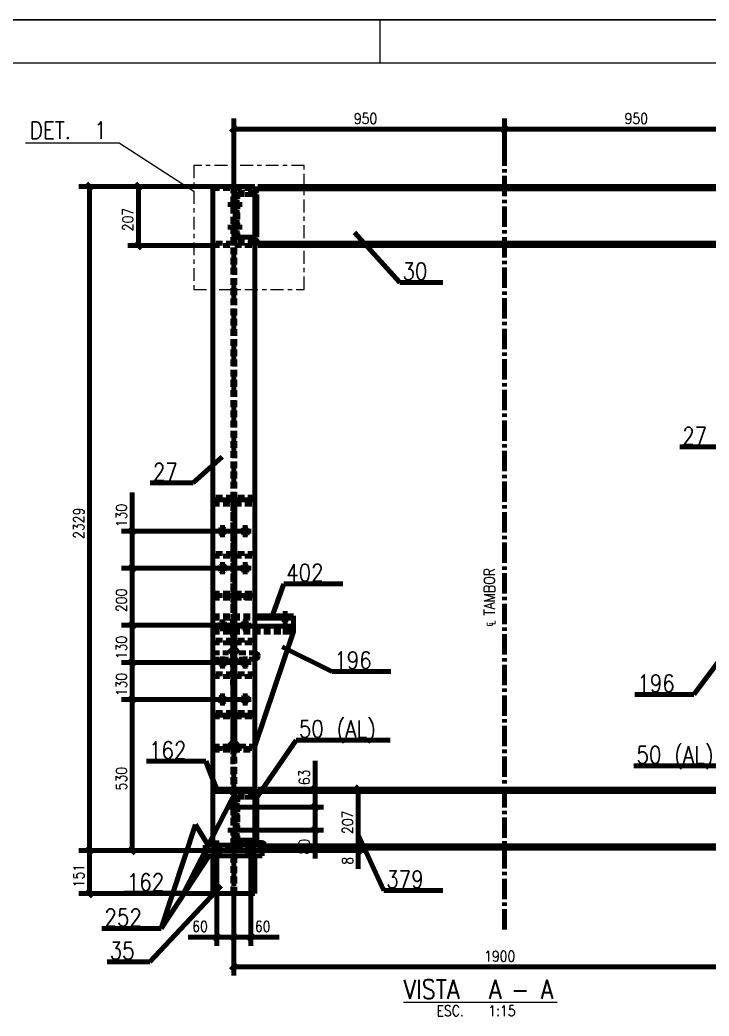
# Model space of a CAD drawing. Header units: millimetres. Extents: x 0 to 16820, y 0 to 11880.
# Drawn here: x 5125 to 8350, y 7222 to 11880 of the extents above; entities that cross this region are included whole.
import ezdxf

# ---------------------------------------------------------------- set-up
doc = ezdxf.new("R2010")
doc.units = ezdxf.units.MM
for name, pattern in [('CENTER2', [7.14375, 4.7625, -0.79375, 0.79375, -0.79375]), ('DASHED2', [2.38125, 1.5875, -0.79375]), ('XKITLINE00', [0]), ('XKITLINE03', [6, 3, -1, 1, -1])]:
    doc.linetypes.add(name, pattern=pattern)
for name, color, linetype, lineweight in [('COTA', 7, 'Continuous', 0), ('CT3', 4, 'Continuous', 0), ('Drawing sheet', 3, 'Continuous', 0), ('FUROS', 7, 'Continuous', 0), ('ITEM-1', 7, 'Continuous', 0), ('LC1', 7, 'Continuous', 0), ('Other object type', 7, 'Continuous', 0), ('Part mark', 6, 'Continuous', 0), ('Text', 7, 'Continuous', 0), ('TR2', 7, 'Continuous', 0)]:
    doc.layers.add(name, color=color, linetype=linetype, lineweight=lineweight)
doc.styles.add('ROMANS', font='romans__.ttf')

# ---------------------------------------------------------------- blocks, each defined once
blk = doc.blocks.new('*A58')
at = {"layer": 'CT3', "color": 4, "linetype": 'Continuous', "lineweight": 100}
for p, q in [((301.4, 555.08), (311.2, 555.08)), ((301.4, 401.08), (301.4, 555.08)), ((311.2, 555.08), (311.2, 401.08))]:
    blk.add_line(p, q, dxfattribs=at)
at = {"layer": 'TR2', "linetype": 'DASHED2', "lineweight": 100}
for p, q in [((306.08, 555.08), (306.08, 401.08)), ((306.52, 401.08), (306.52, 555.08)), ((311.2, 401.08), (301.4, 401.08)), ((301.4, 401.08), (311.2, 401.08))]:
    blk.add_line(p, q, dxfattribs=at)
blk = doc.blocks.new('*A60')
at = {"layer": 'FUROS', "color": 7, "linetype": 'CENTER2', "lineweight": 100}
for centre in [(303.63, 474.46), (308.97, 474.46), (303.63, 465.79), (308.97, 465.79), (303.63, 452.46), (308.97, 452.46), (303.63, 443.79), (308.97, 443.79), (303.63, 435.13), (308.97, 435.13)]:
    blk.add_circle(centre, 0.7, dxfattribs=at)
at = {"layer": 'LC1', "color": 7, "linetype": 'CENTER2', "lineweight": 100}
for p, q in [((303.63, 473.06), (303.63, 475.86)), ((308.97, 473.06), (308.97, 475.86)), ((302.23, 474.46), (305.03, 474.46)), ((307.57, 474.46), (310.37, 474.46)), ((303.63, 464.39), (303.63, 467.19)), ((308.97, 464.39), (308.97, 467.19)), ((302.23, 465.79), (305.03, 465.79)), ((307.57, 465.79), (310.37, 465.79)), ((302.23, 452.46), (305.03, 452.46)), ((303.63, 451.06), (303.63, 453.86)), ((307.57, 452.46), (310.37, 452.46)), ((308.97, 451.06), (308.97, 453.86)), ((303.63, 442.39), (303.63, 445.19)), ((308.97, 442.39), (308.97, 445.19)), ((302.23, 443.79), (305.03, 443.79)), ((307.57, 443.79), (310.37, 443.79)), ((303.63, 433.73), (303.63, 436.53)), ((308.97, 433.73), (308.97, 436.53)), ((302.23, 435.13), (305.03, 435.13)), ((307.57, 435.13), (310.37, 435.13))]:
    blk.add_line(p, q, dxfattribs=at)
blk = doc.blocks.new('*A64')
at = {"layer": 'TR2', "linetype": 'DASHED2', "lineweight": 100}
for p, q in [((311.2, 441.13), (306.52, 441.13)), ((306.52, 441.13), (306.52, 440.5)), ((306.52, 440.5), (311.2, 440.5)), ((307.52, 440.5), (307.52, 441.13)), ((311.2, 440.5), (311.2, 441.13))]:
    blk.add_line(p, q, dxfattribs=at)
blk = doc.blocks.new('*A67')
at = {"layer": 'TR2', "linetype": 'DASHED2', "lineweight": 100}
for p, q in [((311.2, 482.46), (306.52, 482.46)), ((306.52, 482.46), (306.52, 481.83)), ((307.52, 481.83), (307.52, 482.46)), ((311.2, 481.83), (311.2, 482.46)), ((306.52, 481.83), (311.2, 481.83))]:
    blk.add_line(p, q, dxfattribs=at)
blk = doc.blocks.new('*A68')
at = {"layer": 'CT3', "color": 4, "linetype": 'Continuous', "lineweight": 100}
for p, q in [((311.92, 554.41), (311.87, 554.16)), ((311.92, 554.41), (311.92, 555.08)), ((311.92, 555.08), (427.35, 555.08)), ((311.92, 554.52), (427.35, 554.52)), ((427.35, 554.41), (427.35, 555.08)), ((427.4, 554.16), (427.35, 554.41)), ((311.2, 553.75), (311.25, 553.75)), ((311.51, 553.8), (311.25, 553.75)), ((428.01, 553.75), (427.76, 553.8)), ((428.07, 553.75), (428.01, 553.75)), ((311.2, 542.61), (311.25, 542.61)), ((311.25, 542.61), (311.51, 542.56)), ((311.87, 542.2), (311.92, 541.95)), ((311.92, 541.95), (311.92, 541.28)), ((311.92, 541.84), (427.35, 541.84)), ((311.92, 541.28), (427.35, 541.28)), ((427.35, 541.95), (427.4, 542.2)), ((427.35, 541.28), (427.35, 541.95)), ((427.76, 542.56), (428.01, 542.61)), ((428.07, 542.61), (428.01, 542.61))]:
    blk.add_line(p, q, dxfattribs=at)
for centre, start, end in [((311.25, 554.41), 292.5, 337.5), ((428.01, 554.41), 202.5, 247.5), ((311.25, 541.95), 22.5, 67.5), ((428.01, 541.95), 112.5, 157.5)]:
    blk.add_arc(centre, 0.667, start, end, dxfattribs=at)
at = {"layer": 'TR2', "linetype": 'DASHED2', "lineweight": 100}
for p, q in [((311.87, 554.16), (311.92, 554.41)), ((427.35, 554.41), (427.4, 554.16)), ((307.25, 542.61), (307.25, 553.75)), ((307.25, 553.75), (311.2, 553.75)), ((311.25, 553.75), (311.51, 553.8)), ((427.76, 553.8), (428.01, 553.75)), ((428.01, 553.75), (432.01, 553.75)), ((432.01, 542.61), (432.01, 553.75)), ((307.25, 542.61), (311.2, 542.61)), ((311.51, 542.56), (311.25, 542.61)), ((311.92, 541.95), (311.87, 542.2)), ((427.4, 542.2), (427.35, 541.95)), ((428.01, 542.61), (427.76, 542.56)), ((428.01, 542.61), (432.01, 542.61))]:
    blk.add_line(p, q, dxfattribs=at)
for centre, start, end in [((311.25, 554.41), 292.5, 337.5), ((428.01, 554.41), 202.5, 247.5), ((311.25, 541.95), 22.5, 67.5), ((428.01, 541.95), 112.5, 157.5)]:
    blk.add_arc(centre, 0.667, start, end, dxfattribs=at)
blk = doc.blocks.new('*A69')
at = {"layer": 'TR2', "linetype": 'DASHED2', "lineweight": 100}
for p, q in [((301.4, 414.15), (306.08, 414.15)), ((305.08, 414.15), (301.4, 414.15)), ((301.4, 414.15), (301.4, 414.15)), ((301.4, 414.15), (301.4, 413.61)), ((301.4, 413.61), (306.08, 413.61)), ((305.08, 413.61), (301.4, 413.61)), ((306.08, 414.15), (305.08, 414.15)), ((305.08, 413.61), (305.08, 414.15)), ((306.08, 413.61), (305.08, 413.61)), ((306.08, 414.15), (306.08, 414.15)), ((306.08, 414.15), (306.08, 413.61))]:
    blk.add_line(p, q, dxfattribs=at)
blk = doc.blocks.new('*A71')
at = {"layer": 'CT3', "color": 4, "linetype": 'Continuous', "lineweight": 100}
for p, q in [((299.63, 401.08), (299.63, 399.81)), ((299.63, 401.08), (312.97, 401.08)), ((312.97, 399.81), (312.97, 401.08)), ((299.63, 399.81), (312.97, 399.81))]:
    blk.add_line(p, q, dxfattribs=at)
at = {"layer": 'TR2', "linetype": 'DASHED2', "lineweight": 100}
for p, q in [((312.97, 401.08), (299.63, 401.08)), ((312.97, 399.81), (299.63, 399.81))]:
    blk.add_line(p, q, dxfattribs=at)
blk = doc.blocks.new('*A72')
at = {"layer": 'CT3', "color": 4, "linetype": 'Continuous', "lineweight": 100}
for p, q in [((299.63, 399.81), (299.63, 398.55)), ((299.63, 399.81), (312.97, 399.81)), ((299.63, 398.55), (312.97, 398.55)), ((312.97, 398.55), (312.97, 399.81))]:
    blk.add_line(p, q, dxfattribs=at)
at = {"layer": 'TR2', "linetype": 'DASHED2', "lineweight": 100}
for p, q in [((312.97, 399.81), (299.63, 399.81)), ((312.97, 398.55), (299.63, 398.55))]:
    blk.add_line(p, q, dxfattribs=at)
blk = doc.blocks.new('*A73')
at = {"layer": 'TR2', "linetype": 'DASHED2', "lineweight": 100}
for p, q in [((299.63, 399.81), (299.63, 398.55)), ((299.63, 399.81), (312.97, 399.81)), ((299.63, 398.55), (312.97, 398.55)), ((312.97, 399.81), (312.97, 398.55))]:
    blk.add_line(p, q, dxfattribs=at)
blk = doc.blocks.new('*A74')
at = {"layer": 'TR2', "linetype": 'DASHED2', "lineweight": 100}
for p, q in [((299.63, 401.08), (299.63, 399.81)), ((299.63, 401.08), (312.97, 401.08)), ((312.97, 401.08), (312.97, 399.81)), ((299.63, 399.81), (312.97, 399.81))]:
    blk.add_line(p, q, dxfattribs=at)
blk = doc.blocks.new('*A75')
at = {"layer": 'TR2', "linetype": 'DASHED2', "lineweight": 100}
for p, q in [((306.52, 414.15), (307.52, 414.15)), ((311.2, 414.15), (306.52, 414.15)), ((306.52, 414.15), (306.52, 414.15)), ((306.52, 414.15), (306.52, 413.61)), ((306.52, 413.61), (307.52, 413.61)), ((311.2, 413.61), (306.52, 413.61)), ((307.52, 414.15), (311.2, 414.15)), ((307.52, 413.61), (307.52, 414.15)), ((307.52, 413.61), (311.2, 413.61)), ((311.2, 414.15), (311.2, 414.15)), ((311.2, 413.61), (311.2, 414.15))]:
    blk.add_line(p, q, dxfattribs=at)
blk = doc.blocks.new('*A77')
at = {"layer": 'CT3', "color": 4, "linetype": 'Continuous', "lineweight": 100}
for p, q in [((311.2, 454.66), (320.3, 454.66)), ((320.3, 452.3), (320.3, 454.66)), ((311.2, 454.14), (320.3, 454.14)), ((320.26, 450.89), (320.3, 450.89)), ((320.3, 450.89), (320.3, 451))]:
    blk.add_line(p, q, dxfattribs=at)
at = {"layer": 'TR2', "linetype": 'DASHED2', "lineweight": 100}
for p, q in [((301.4, 450.89), (301.4, 454.66)), ((301.4, 454.66), (311.2, 454.66)), ((301.4, 454.14), (311.2, 454.14)), ((320.3, 451), (320.3, 452.3)), ((301.4, 451.42), (320.3, 451.42)), ((301.4, 450.89), (320.26, 450.89))]:
    blk.add_line(p, q, dxfattribs=at)
blk = doc.blocks.new('*A78')
at = {"layer": 'TR2', "linetype": 'DASHED2', "lineweight": 100}
for p, q in [((310.73, 414.15), (301.87, 414.15)), ((301.87, 414.15), (301.87, 413.59)), ((301.87, 413.59), (306.11, 413.59)), ((306.11, 400.91), (306.11, 413.59)), ((306.11, 413.57), (306.49, 413.57)), ((306.11, 412.59), (306.49, 412.59)), ((306.49, 400.91), (306.49, 413.59)), ((306.49, 413.59), (310.73, 413.59)), ((310.73, 413.59), (310.73, 414.15)), ((301.87, 400.91), (306.11, 400.91)), ((301.87, 400.91), (301.87, 400.35)), ((306.11, 402.04), (306.49, 402.04)), ((306.11, 401.15), (306.49, 401.15)), ((306.49, 401.15), (306.11, 401.15)), ((306.11, 401.15), (306.49, 401.15)), ((310.73, 400.91), (306.49, 400.91)), ((310.73, 400.35), (310.73, 400.91)), ((301.87, 400.35), (310.73, 400.35))]:
    blk.add_line(p, q, dxfattribs=at)
blk = doc.blocks.new('*A80')
at = {"layer": 'TR2', "linetype": 'DASHED2', "lineweight": 100}
for p, q in [((311.2, 481.78), (301.4, 481.78)), ((301.4, 481.78), (301.4, 423.29)), ((301.4, 480.81), (306.08, 480.81)), ((306.08, 480.81), (306.08, 423.64)), ((306.52, 423.64), (306.52, 480.81)), ((306.52, 480.81), (311.2, 480.81)), ((311.2, 423.29), (311.2, 481.78)), ((301.4, 459.96), (306.08, 459.96)), ((301.4, 458.98), (311.2, 458.98)), ((306.52, 459.96), (311.2, 459.96)), ((301.4, 431.44), (311.2, 431.44)), ((301.4, 431.09), (306.08, 431.09)), ((306.52, 431.09), (311.2, 431.09)), ((306.08, 423.64), (301.4, 423.64)), ((301.4, 423.29), (311.2, 423.29)), ((306.52, 423.64), (311.2, 423.64))]:
    blk.add_line(p, q, dxfattribs=at)
blk = doc.blocks.new('*A84')
at = {"layer": 'TR2', "linetype": 'DASHED2', "lineweight": 100}
for p, q in [((311.2, 555.08), (306.52, 555.08)), ((306.52, 555.08), (306.52, 554.55)), ((306.52, 554.55), (311.2, 554.55)), ((307.52, 554.55), (307.52, 555.08)), ((311.2, 554.55), (311.2, 555.08))]:
    blk.add_line(p, q, dxfattribs=at)
blk = doc.blocks.new('*A85')
at = {"layer": 'TR2', "linetype": 'DASHED2', "lineweight": 100}
for p, q in [((311.2, 541.81), (306.52, 541.81)), ((306.52, 541.81), (306.52, 541.28)), ((306.52, 541.28), (311.2, 541.28)), ((307.52, 541.28), (307.52, 541.81)), ((311.2, 541.28), (311.2, 541.81))]:
    blk.add_line(p, q, dxfattribs=at)
blk = doc.blocks.new('*A86')
at = {"layer": 'TR2', "linetype": 'DASHED2', "lineweight": 100}
for p, q in [((306.59, 543.18), (306.59, 553.18)), ((306.59, 553.18), (311.67, 553.18)), ((307.12, 543.18), (307.12, 553.18)), ((311.67, 553.18), (311.67, 543.18)), ((311.67, 543.18), (306.59, 543.18))]:
    blk.add_line(p, q, dxfattribs=at)
blk = doc.blocks.new('*A88')
at = {"layer": 'CT3', "color": 4, "linetype": 'Continuous', "lineweight": 100}
for p, q in [((311.67, 553.18), (311.2, 553.18)), ((311.67, 543.18), (311.67, 553.18)), ((311.2, 543.18), (311.67, 543.18))]:
    blk.add_line(p, q, dxfattribs=at)
at = {"layer": 'TR2', "linetype": 'DASHED2', "lineweight": 100}
for p, q in [((311.2, 553.18), (306.59, 553.18)), ((306.59, 553.18), (306.59, 543.18)), ((307.12, 543.18), (307.12, 553.18)), ((306.59, 543.18), (311.2, 543.18))]:
    blk.add_line(p, q, dxfattribs=at)
blk = doc.blocks.new('*A90')
at = {"layer": 'CT3', "color": 4, "linetype": 'Continuous', "lineweight": 100}
for p, q in [((311.67, 412.25), (311.2, 412.25)), ((311.67, 402.25), (311.67, 412.25)), ((311.2, 402.25), (311.67, 402.25))]:
    blk.add_line(p, q, dxfattribs=at)
at = {"layer": 'TR2', "linetype": 'DASHED2', "lineweight": 100}
for p, q in [((311.2, 412.25), (306.59, 412.25)), ((306.59, 412.25), (306.59, 402.25)), ((307.12, 402.25), (307.12, 412.25)), ((306.59, 402.25), (311.2, 402.25))]:
    blk.add_line(p, q, dxfattribs=at)
blk = doc.blocks.new('*A91')
at = {"layer": 'TR2', "linetype": 'DASHED2', "lineweight": 100}
for p, q in [((306.59, 402.25), (306.59, 412.25)), ((306.59, 412.25), (311.67, 412.25)), ((307.12, 402.25), (307.12, 412.25)), ((311.67, 412.25), (311.67, 402.25)), ((311.67, 402.25), (306.59, 402.25))]:
    blk.add_line(p, q, dxfattribs=at)
blk = doc.blocks.new('*A92')
at = {"layer": 'TR2', "linetype": 'DASHED2', "lineweight": 100}
for p, q in [((306.08, 541.81), (301.4, 541.81)), ((301.4, 541.81), (301.4, 541.28)), ((301.4, 541.28), (306.08, 541.28)), ((305.08, 541.28), (305.08, 541.81)), ((306.08, 541.28), (306.08, 541.81))]:
    blk.add_line(p, q, dxfattribs=at)
blk = doc.blocks.new('*A93')
at = {"layer": 'TR2', "linetype": 'DASHED2', "lineweight": 100}
for p, q in [((311.2, 414.15), (306.52, 414.15)), ((306.52, 414.15), (306.52, 413.61)), ((306.52, 413.61), (311.2, 413.61)), ((307.52, 413.61), (307.52, 414.15)), ((311.2, 413.61), (311.2, 414.15))]:
    blk.add_line(p, q, dxfattribs=at)
blk = doc.blocks.new('*A95')
at = {"layer": 'CT3', "color": 4, "linetype": 'Continuous', "lineweight": 100}
for p, q in [((311.2, 412.81), (311.25, 412.81)), ((311.51, 412.86), (311.25, 412.81)), ((311.92, 413.48), (311.87, 413.23)), ((311.92, 413.48), (311.92, 414.15)), ((311.92, 414.15), (427.35, 414.15)), ((311.92, 413.59), (427.35, 413.59)), ((427.35, 413.48), (427.35, 414.15)), ((427.4, 413.23), (427.35, 413.48)), ((428.01, 412.81), (427.76, 412.86)), ((428.07, 412.81), (428.01, 412.81)), ((311.2, 401.68), (312.92, 401.68)), ((312.92, 401.68), (313.17, 401.63)), ((313.54, 401.27), (313.59, 401.01)), ((313.59, 401.01), (313.59, 400.35)), ((313.59, 400.91), (425.68, 400.91)), ((425.68, 401.01), (425.73, 401.27)), ((425.68, 400.35), (425.68, 401.01)), ((426.09, 401.63), (426.35, 401.68)), ((426.35, 401.68), (428.07, 401.68)), ((313.59, 400.35), (425.68, 400.35))]:
    blk.add_line(p, q, dxfattribs=at)
for centre, start, end in [((311.25, 413.48), 292.5, 337.5), ((428.01, 413.48), 202.5, 247.5), ((312.92, 401.01), 22.5, 67.5), ((426.35, 401.01), 112.5, 157.5)]:
    blk.add_arc(centre, 0.667, start, end, dxfattribs=at)
at = {"layer": 'TR2', "linetype": 'DASHED2', "lineweight": 100}
for p, q in [((307.25, 412.81), (307.25, 401.68)), ((307.25, 412.81), (311.2, 412.81)), ((311.25, 412.81), (311.51, 412.86)), ((311.87, 413.23), (311.92, 413.48)), ((427.35, 413.48), (427.4, 413.23)), ((427.76, 412.86), (428.01, 412.81)), ((428.01, 412.81), (432.01, 412.81)), ((432.01, 401.68), (432.01, 412.81)), ((307.25, 401.68), (311.2, 401.68)), ((313.17, 401.63), (312.92, 401.68)), ((313.59, 401.01), (313.54, 401.27)), ((425.73, 401.27), (425.68, 401.01)), ((426.35, 401.68), (426.09, 401.63)), ((428.07, 401.68), (432.01, 401.68))]:
    blk.add_line(p, q, dxfattribs=at)
for centre, start, end in [((311.25, 413.48), 292.5, 337.5), ((428.01, 413.48), 202.5, 247.5), ((312.92, 401.01), 22.5, 67.5), ((426.35, 401.01), 112.5, 157.5)]:
    blk.add_arc(centre, 0.667, start, end, dxfattribs=at)
blk = doc.blocks.new('*A96')
at = {"layer": 'TR2', "linetype": 'DASHED2', "lineweight": 100}
for p, q in [((306.08, 414.15), (301.4, 414.15)), ((301.4, 414.15), (301.4, 413.61)), ((301.4, 413.61), (306.08, 413.61)), ((305.08, 413.61), (305.08, 414.15)), ((306.08, 413.61), (306.08, 414.15))]:
    blk.add_line(p, q, dxfattribs=at)
blk = doc.blocks.new('*A99')
at = {"layer": 'TR2', "linetype": 'DASHED2', "lineweight": 100}
for p, q in [((311.2, 431.44), (301.4, 431.44)), ((301.4, 431.44), (301.4, 401.08)), ((301.4, 431.09), (306.08, 431.09)), ((306.08, 431.09), (306.08, 401.08)), ((306.52, 401.08), (306.52, 431.09)), ((306.52, 431.09), (311.2, 431.09)), ((311.2, 401.08), (311.2, 431.44)), ((301.4, 423.64), (306.08, 423.64)), ((301.4, 423.29), (311.2, 423.29)), ((306.52, 423.64), (311.2, 423.64)), ((311.2, 401.08), (301.4, 401.08))]:
    blk.add_line(p, q, dxfattribs=at)
blk = doc.blocks.new('*A100')
at = {"layer": 'CT3', "color": 4, "linetype": 'Continuous', "lineweight": 100}
for p, q in [((301.4, 389.75), (301.4, 398.55)), ((311.2, 398.55), (311.2, 389.75)), ((311.2, 389.75), (301.4, 389.75))]:
    blk.add_line(p, q, dxfattribs=at)
at = {"layer": 'TR2', "linetype": 'DASHED2', "lineweight": 100}
for p, q in [((301.4, 398.55), (311.2, 398.55)), ((301.4, 398.55), (311.2, 398.55)), ((301.4, 398.55), (301.4, 398.55)), ((301.4, 398.55), (301.4, 398.55)), ((306.08, 398.55), (306.08, 398.55)), ((306.08, 398.55), (306.08, 389.75)), ((306.52, 398.55), (306.52, 398.55)), ((306.52, 389.75), (306.52, 398.55)), ((311.2, 398.55), (311.2, 398.55)), ((311.2, 398.55), (311.2, 398.55)), ((301.4, 389.75), (311.2, 389.75)), ((306.08, 389.75), (301.4, 389.75))]:
    blk.add_line(p, q, dxfattribs=at)
blk = doc.blocks.new('*A101')
at = {"layer": 'TR2', "linetype": 'DASHED2', "lineweight": 100}
for p, q in [((311.2, 398.55), (301.4, 398.55)), ((301.4, 398.55), (301.4, 389.75)), ((306.08, 398.55), (306.08, 389.75)), ((306.52, 389.75), (306.52, 398.55)), ((311.2, 398.55), (311.2, 389.75)), ((311.2, 389.75), (301.4, 389.75))]:
    blk.add_line(p, q, dxfattribs=at)
blk = doc.blocks.new('*A102')
at = {"layer": 'LC1', "color": 7, "linetype": 'CENTER2', "lineweight": 100}
for p, q in [((304.91, 409.91), (308.29, 409.91)), ((306.08, 410.61), (306.52, 410.61)), ((306.59, 410.61), (307.12, 410.61)), ((306.08, 409.21), (306.52, 409.21)), ((306.59, 409.21), (307.12, 409.21)), ((306.08, 405.28), (306.52, 405.28)), ((306.59, 405.28), (307.12, 405.28)), ((304.91, 404.58), (308.29, 404.58)), ((306.08, 403.88), (306.52, 403.88)), ((306.59, 403.88), (307.12, 403.88))]:
    blk.add_line(p, q, dxfattribs=at)
blk = doc.blocks.new('*A103')
at = {"layer": 'LC1', "color": 7, "linetype": 'CENTER2', "lineweight": 100}
for p, q in [((308.29, 409.91), (304.91, 409.91)), ((306.52, 410.61), (306.08, 410.61)), ((307.12, 410.61), (306.59, 410.61)), ((306.52, 409.21), (306.08, 409.21)), ((307.12, 409.21), (306.59, 409.21)), ((306.52, 405.28), (306.08, 405.28)), ((307.12, 405.28), (306.59, 405.28)), ((308.29, 404.58), (304.91, 404.58)), ((306.52, 403.88), (306.08, 403.88)), ((307.12, 403.88), (306.59, 403.88))]:
    blk.add_line(p, q, dxfattribs=at)
blk = doc.blocks.new('*A104')
at = {"layer": 'TR2', "linetype": 'DASHED2', "lineweight": 100}
for p, q in [((311.2, 448.96), (306.52, 448.96)), ((306.52, 448.96), (306.52, 448.33)), ((306.52, 448.33), (311.2, 448.33)), ((307.52, 448.33), (307.52, 448.96)), ((311.2, 448.33), (311.2, 448.96))]:
    blk.add_line(p, q, dxfattribs=at)
blk = doc.blocks.new('*A105')
at = {"layer": 'TR2', "linetype": 'DASHED2', "lineweight": 100}
for p, q in [((306.08, 448.96), (301.4, 448.96)), ((301.4, 448.96), (301.4, 448.33)), ((301.4, 448.33), (306.08, 448.33)), ((305.08, 448.33), (305.08, 448.96)), ((306.08, 448.33), (306.08, 448.96))]:
    blk.add_line(p, q, dxfattribs=at)
blk = doc.blocks.new('*A106')
at = {"layer": 'TR2', "linetype": 'DASHED2', "lineweight": 100}
for p, q in [((311.2, 459.44), (306.52, 459.44)), ((306.52, 459.44), (306.52, 458.81)), ((306.52, 458.81), (311.2, 458.81)), ((307.52, 458.81), (307.52, 459.44)), ((311.2, 458.81), (311.2, 459.44))]:
    blk.add_line(p, q, dxfattribs=at)
blk = doc.blocks.new('*A107')
at = {"layer": 'TR2', "linetype": 'DASHED2', "lineweight": 100}
for p, q in [((306.57, 453.9), (306.03, 453.9)), ((306.03, 453.9), (306.03, 438.66)), ((306.03, 452.97), (306.57, 452.97)), ((306.57, 438.66), (306.57, 453.9)), ((306.03, 450.89), (306.57, 450.89)), ((306.57, 438.66), (306.03, 438.66))]:
    blk.add_line(p, q, dxfattribs=at)
blk = doc.blocks.new('*A108')
at = {"layer": 'CT3', "color": 4, "linetype": 'Continuous', "lineweight": 100}
for p, q in [((311.2, 452.3), (320.3, 452.3)), ((320.3, 452.3), (320.3, 451)), ((320.3, 451), (311.2, 424.23)), ((311.2, 446.04), (311.3, 446.04)), ((311.3, 446.04), (311.55, 445.99)), ((311.92, 445.62), (311.97, 445.37)), ((311.97, 445.21), (311.92, 444.96)), ((311.97, 445.21), (311.97, 445.37)), ((311.2, 444.55), (311.3, 444.55)), ((311.55, 444.6), (311.3, 444.55))]:
    blk.add_line(p, q, dxfattribs=at)
for centre, start, end in [((311.3, 445.37), 22.5, 67.5), ((311.3, 445.21), 292.5, 337.5)]:
    blk.add_arc(centre, 0.667, start, end, dxfattribs=at)
at = {"layer": 'TR2', "linetype": 'DASHED2', "lineweight": 100}
for p, q in [((307.52, 452.3), (306.52, 451.3)), ((311.2, 452.3), (307.52, 452.3)), ((306.52, 451.3), (306.52, 447.04)), ((306.52, 447.04), (307.52, 446.04)), ((307.52, 446.04), (311.2, 446.04)), ((311.55, 445.99), (311.3, 446.04)), ((311.97, 445.37), (311.92, 445.62)), ((311.92, 444.96), (311.97, 445.21)), ((306.52, 443.55), (307.55, 444.55)), ((306.52, 425.23), (306.52, 443.55)), ((307.55, 444.55), (311.2, 444.55)), ((311.3, 444.55), (311.55, 444.6)), ((306.52, 425.23), (307.52, 424.23)), ((307.52, 424.23), (311.2, 424.23))]:
    blk.add_line(p, q, dxfattribs=at)
for centre, start, end in [((311.3, 445.37), 22.5, 67.5), ((311.3, 445.21), 292.5, 337.5)]:
    blk.add_arc(centre, 0.667, start, end, dxfattribs=at)
blk = doc.blocks.new('*A109')
at = {"layer": 'TR2', "linetype": 'DASHED2', "lineweight": 100}
for p, q in [((306.08, 432.07), (301.4, 432.07)), ((301.4, 432.07), (301.4, 431.43)), ((301.4, 431.43), (306.08, 431.43)), ((305.08, 431.43), (305.08, 432.07)), ((306.08, 431.43), (306.08, 432.07))]:
    blk.add_line(p, q, dxfattribs=at)
blk = doc.blocks.new('*A110')
at = {"layer": 'TR2', "linetype": 'DASHED2', "lineweight": 100}
for p, q in [((306.08, 459.44), (301.4, 459.44)), ((301.4, 459.44), (301.4, 458.81)), ((301.4, 458.81), (306.08, 458.81)), ((305.08, 458.81), (305.08, 459.44)), ((306.08, 458.81), (306.08, 459.44))]:
    blk.add_line(p, q, dxfattribs=at)
blk = doc.blocks.new('*A111')
at = {"layer": 'TR2', "linetype": 'DASHED2', "lineweight": 100}
for p, q in [((311.2, 432.07), (306.52, 432.07)), ((306.52, 432.07), (306.52, 431.43)), ((306.52, 431.43), (311.2, 431.43)), ((307.52, 431.43), (307.52, 432.07)), ((311.2, 431.43), (311.2, 432.07))]:
    blk.add_line(p, q, dxfattribs=at)
blk = doc.blocks.new('*A112')
at = {"layer": 'CT3', "color": 4, "linetype": 'Continuous', "lineweight": 100}
for p, q in [((301.4, 444.55), (301.38, 444.55)), ((301.38, 424.23), (301.38, 444.55)), ((301.4, 424.23), (301.38, 424.23))]:
    blk.add_line(p, q, dxfattribs=at)
at = {"layer": 'TR2', "linetype": 'DASHED2', "lineweight": 100}
for p, q in [((301.38, 444.55), (305.06, 444.55)), ((306.06, 443.55), (305.06, 444.55)), ((306.06, 425.23), (306.06, 443.55)), ((301.38, 424.23), (305.06, 424.23)), ((305.06, 424.23), (306.06, 425.23))]:
    blk.add_line(p, q, dxfattribs=at)
blk = doc.blocks.new('*A113')
at = {"layer": 'CT3', "color": 4, "linetype": 'Continuous', "lineweight": 100}
for p, q in [((301.4, 452.3), (301.38, 452.3)), ((301.38, 446.04), (301.38, 452.3)), ((301.4, 446.04), (301.38, 446.04))]:
    blk.add_line(p, q, dxfattribs=at)
at = {"layer": 'TR2', "linetype": 'DASHED2', "lineweight": 100}
for p, q in [((301.38, 452.3), (305.06, 452.3)), ((306.06, 451.3), (305.06, 452.3)), ((306.06, 447.04), (306.06, 451.3)), ((301.38, 446.04), (305.06, 446.04)), ((305.06, 446.04), (306.06, 447.04))]:
    blk.add_line(p, q, dxfattribs=at)
blk = doc.blocks.new('*A114')
at = {"layer": 'TR2', "linetype": 'DASHED2', "lineweight": 100}
for p, q in [((306.08, 441.13), (301.4, 441.13)), ((301.4, 441.13), (301.4, 440.5)), ((301.4, 440.5), (306.08, 440.5)), ((305.08, 440.5), (305.08, 441.13)), ((306.08, 440.5), (306.08, 441.13))]:
    blk.add_line(p, q, dxfattribs=at)
blk = doc.blocks.new('*A116')
at = {"layer": 'FUROS', "color": 7, "linetype": 'CENTER2', "lineweight": 100}
for p, q in [((317.87, 453.86), (317.69, 453.79)), ((318.2, 453.89), (317.87, 453.86)), ((318.55, 453.88), (318.2, 453.89)), ((318.89, 453.79), (318.55, 453.88))]:
    blk.add_line(p, q, dxfattribs=at)
blk = doc.blocks.new('*A117')
at = {"layer": 'FUROS', "color": 7, "linetype": 'CENTER2', "lineweight": 100}
for p, q in [((317.69, 453.79), (318.03, 453.69)), ((318.03, 453.69), (318.38, 453.68)), ((318.38, 453.68), (318.71, 453.71)), ((318.71, 453.71), (318.89, 453.79))]:
    blk.add_line(p, q, dxfattribs=at)
blk = doc.blocks.new('*A115')
at = {"layer": 'LC1', "color": 7, "linetype": 'CENTER2', "lineweight": 100}
for p, q in [((318.29, 455.77), (318.29, 452.85)), ((318.29, 453.23), (318.29, 450.31))]:
    blk.add_line(p, q, dxfattribs=at)
at = {"layer": 'FUROS', "lineweight": 0}
for name in ['*A116', '*A117']:
    blk.add_blockref(name, (0, 0), dxfattribs=at)
blk = doc.blocks.new('*A118')
at = {"layer": 'LC1', "color": 7, "linetype": 'CENTER2', "lineweight": 100}
for p, q in [((301.6, 399.81), (301.6, 401.08)), ((301.6, 399.81), (301.6, 401.08)), ((302.3, 397.49), (302.3, 402.14)), ((302.3, 397.49), (302.3, 402.14)), ((303, 399.81), (303, 401.08)), ((303, 399.81), (303, 401.08)), ((309.6, 399.81), (309.6, 401.08)), ((309.6, 399.81), (309.6, 401.08)), ((310.3, 397.49), (310.3, 402.14)), ((310.3, 397.49), (310.3, 402.14)), ((311, 399.81), (311, 401.08)), ((311, 399.81), (311, 401.08)), ((301.6, 398.55), (301.6, 399.81)), ((301.6, 398.55), (301.6, 399.81)), ((303, 398.55), (303, 399.81)), ((303, 398.55), (303, 399.81)), ((309.6, 398.55), (309.6, 399.81)), ((309.6, 398.55), (309.6, 399.81)), ((311, 398.55), (311, 399.81)), ((311, 398.55), (311, 399.81))]:
    blk.add_line(p, q, dxfattribs=at)
blk = doc.blocks.new('*A119')
at = {"layer": 'LC1', "color": 7, "linetype": 'CENTER2', "lineweight": 100}
for p, q in [((301.6, 399.81), (301.6, 401.08)), ((301.6, 399.81), (301.6, 401.08)), ((302.3, 397.49), (302.3, 402.14)), ((302.3, 397.49), (302.3, 402.14)), ((303, 399.81), (303, 401.08)), ((303, 399.81), (303, 401.08)), ((309.6, 399.81), (309.6, 401.08)), ((309.6, 399.81), (309.6, 401.08)), ((310.3, 397.49), (310.3, 402.14)), ((310.3, 397.49), (310.3, 402.14)), ((311, 399.81), (311, 401.08)), ((311, 399.81), (311, 401.08)), ((301.6, 398.55), (301.6, 399.81)), ((301.6, 398.55), (301.6, 399.81)), ((303, 398.55), (303, 399.81)), ((303, 398.55), (303, 399.81)), ((309.6, 398.55), (309.6, 399.81)), ((309.6, 398.55), (309.6, 399.81)), ((311, 398.55), (311, 399.81)), ((311, 398.55), (311, 399.81))]:
    blk.add_line(p, q, dxfattribs=at)
blk = doc.blocks.new('*A120')
at = {"layer": 'LC1', "color": 7, "linetype": 'CENTER2', "lineweight": 100}
for p, q in [((308.29, 550.85), (304.91, 550.85)), ((306.52, 551.55), (306.08, 551.55)), ((306.52, 550.15), (306.08, 550.15)), ((307.12, 551.55), (306.59, 551.55)), ((307.12, 550.15), (306.59, 550.15)), ((308.29, 545.51), (304.91, 545.51)), ((306.52, 546.21), (306.08, 546.21)), ((307.12, 546.21), (306.59, 546.21)), ((306.52, 544.81), (306.08, 544.81)), ((307.12, 544.81), (306.59, 544.81))]:
    blk.add_line(p, q, dxfattribs=at)
blk = doc.blocks.new('*A121')
at = {"layer": 'LC1', "color": 7, "linetype": 'CENTER2', "lineweight": 100}
for p, q in [((304.91, 550.85), (308.29, 550.85)), ((306.08, 551.55), (306.52, 551.55)), ((306.08, 550.15), (306.52, 550.15)), ((306.59, 551.55), (307.12, 551.55)), ((306.59, 550.15), (307.12, 550.15)), ((304.91, 545.51), (308.29, 545.51)), ((306.08, 546.21), (306.52, 546.21)), ((306.59, 546.21), (307.12, 546.21)), ((306.08, 544.81), (306.52, 544.81)), ((306.59, 544.81), (307.12, 544.81))]:
    blk.add_line(p, q, dxfattribs=at)
blk = doc.blocks.new('*A122')
at = {"layer": 'TR2', "linetype": 'DASHED2', "lineweight": 100}
for p, q in [((306.08, 482.46), (301.4, 482.46)), ((301.4, 482.46), (301.4, 481.83)), ((305.08, 481.83), (305.08, 482.46)), ((306.08, 481.83), (306.08, 482.46)), ((301.4, 481.83), (306.08, 481.83))]:
    blk.add_line(p, q, dxfattribs=at)
blk = doc.blocks.new('*A123')
at = {"layer": 'TR2', "linetype": 'DASHED2', "lineweight": 100}
for p, q in [((306.08, 555.08), (301.4, 555.08)), ((301.4, 555.08), (301.4, 554.55)), ((301.4, 554.55), (306.08, 554.55)), ((305.08, 554.55), (305.08, 555.08)), ((306.08, 554.55), (306.08, 555.08))]:
    blk.add_line(p, q, dxfattribs=at)
blk = doc.blocks.new('*A124')
at = {"layer": 'TR2', "linetype": 'DASHED2', "lineweight": 100}
for p, q in [((311.2, 469.29), (306.52, 469.29)), ((306.52, 469.29), (306.52, 468.66)), ((306.52, 468.66), (311.2, 468.66)), ((307.52, 468.66), (307.52, 469.29)), ((311.2, 468.66), (311.2, 469.29))]:
    blk.add_line(p, q, dxfattribs=at)
blk = doc.blocks.new('*A125')
at = {"layer": 'TR2', "linetype": 'DASHED2', "lineweight": 100}
for p, q in [((306.08, 469.29), (301.4, 469.29)), ((301.4, 469.29), (301.4, 468.66)), ((301.4, 468.66), (306.08, 468.66)), ((305.08, 468.66), (305.08, 469.29)), ((306.08, 468.66), (306.08, 469.29))]:
    blk.add_line(p, q, dxfattribs=at)
blk = doc.blocks.new('*A547')
at = {"layer": 'LC1', "color": 7, "linetype": 'CENTER2', "lineweight": 100}
blk.add_line((369.63, 381.32), (369.63, 560.45), dxfattribs=at)
blk = doc.blocks.new('*A548')
at = {"layer": 'LC1', "color": 7, "linetype": 'CENTER2', "lineweight": 100}
blk.add_line((306.3, 555.08), (306.3, 389.75), dxfattribs=at)
blk = doc.blocks.new('*A557')
at = {"layer": 'Drawing sheet', "color": 5, "linetype": 'XKITLINE00', "lineweight": 0}
blk.add_line((841, 594), (0, 594), dxfattribs=at)
blk = doc.blocks.new('*A566')
at = {"layer": 'Other object type', "color": 7, "linetype": 'XKITLINE00', "lineweight": 0}
blk.add_line((0, 594), (841, 594), dxfattribs=at)
at = {"layer": 'Other object type', "color": 2, "linetype": 'XKITLINE00', "lineweight": 0}
blk.add_line((340.5, 594), (340.5, 584), dxfattribs=at)
at = {"layer": 'Other object type', "color": 6, "linetype": 'XKITLINE00', "lineweight": 0}
blk.add_line((25, 584), (831, 584), dxfattribs=at)
blk = doc.blocks.new('*A607')
at = {"layer": 'COTA', "color": 7, "linetype": 'Continuous', "lineweight": 100}
for p, q in [((306.3, 389.75), (306.3, 370.6)), ((432.97, 389.75), (432.97, 370.6)), ((307.01, 373.31), (305.59, 371.9)), ((433.67, 373.31), (432.26, 371.9)), ((306.3, 372.6), (432.97, 372.6))]:
    blk.add_line(p, q, dxfattribs=at)
at = {"layer": 'COTA', "color": 3}
for p in [(306.3, 372.6), (432.97, 372.6)]:
    blk.add_point(p, dxfattribs=at)
at = {"layer": 'COTA', "color": 3, "style": 'ROMANS', "width": 0.85}
blk.add_text('1900', height=2.5, dxfattribs=at).set_placement((364.86, 373.85))
blk = doc.blocks.new('*A608')
at = {"layer": 'COTA', "color": 7, "linetype": 'Continuous', "lineweight": 100}
for p, q in [((301.4, 555.08), (270.03, 555.08)), ((271.82, 555.79), (273.24, 554.37)), ((272.53, 399.81), (272.53, 555.08)), ((299.63, 399.81), (270.03, 399.81)), ((271.82, 400.52), (273.24, 399.11))]:
    blk.add_line(p, q, dxfattribs=at)
at = {"layer": 'COTA', "color": 3}
for p in [(272.53, 555.08), (272.53, 399.81)]:
    blk.add_point(p, dxfattribs=at)
at = {"layer": 'COTA', "color": 3, "style": 'ROMANS', "width": 0.85}
blk.add_text('2329', height=2.5, rotation=90.0002, dxfattribs=at).set_placement((271.28, 472.68))
blk = doc.blocks.new('*A609')
at = {"layer": 'COTA', "color": 7, "linetype": 'Continuous', "lineweight": 100}
for p, q in [((282.53, 474.46), (282.53, 483.49)), ((282.53, 474.46), (282.53, 483.49)), ((281.82, 475.17), (283.24, 473.75)), ((308.97, 474.46), (280.03, 474.46)), ((282.53, 465.79), (282.53, 474.46)), ((281.82, 466.5), (283.24, 465.08)), ((308.97, 465.79), (280.03, 465.79))]:
    blk.add_line(p, q, dxfattribs=at)
at = {"layer": 'COTA', "color": 3}
for p in [(282.53, 474.46), (282.53, 465.79)]:
    blk.add_point(p, dxfattribs=at)
at = {"layer": 'COTA', "color": 3, "style": 'ROMANS', "width": 0.85}
blk.add_text('130', height=2.5, rotation=90.0002, dxfattribs=at).set_placement((281.28, 475.4))
blk = doc.blocks.new('*A610')
at = {"layer": 'COTA', "color": 7, "linetype": 'Continuous', "lineweight": 100}
for p, q in [((281.82, 466.5), (283.24, 465.08)), ((308.97, 465.79), (280.03, 465.79)), ((282.53, 452.46), (282.53, 465.79)), ((308.97, 452.46), (280.03, 452.46)), ((281.82, 453.17), (283.24, 451.75))]:
    blk.add_line(p, q, dxfattribs=at)
at = {"layer": 'COTA', "color": 3}
for p in [(282.53, 465.79), (282.53, 452.46)]:
    blk.add_point(p, dxfattribs=at)
at = {"layer": 'COTA', "color": 3, "style": 'ROMANS', "width": 0.85}
blk.add_text('200', height=2.5, rotation=90.0002, dxfattribs=at).set_placement((281.28, 455.55))
blk = doc.blocks.new('*A611')
at = {"layer": 'COTA', "color": 7, "linetype": 'Continuous', "lineweight": 100}
for p, q in [((306.3, 555.08), (306.3, 570.95)), ((369.63, 560.45), (369.63, 570.95)), ((307.01, 569.16), (305.59, 567.74)), ((306.3, 568.45), (369.63, 568.45)), ((370.34, 569.16), (368.93, 567.74))]:
    blk.add_line(p, q, dxfattribs=at)
at = {"layer": 'COTA', "color": 3}
for p in [(306.3, 568.45), (369.63, 568.45)]:
    blk.add_point(p, dxfattribs=at)
at = {"layer": 'COTA', "color": 3, "style": 'ROMANS', "width": 0.85}
blk.add_text('950', height=2.5, dxfattribs=at).set_placement((334.39, 569.7))
blk = doc.blocks.new('*A614')
at = {"layer": 'Text', "color": 3, "style": 'ROMANS', "width": 0.85}
blk.add_text('℄ TAMBOR', height=2.5, rotation=90.0002, dxfattribs=at).set_placement((367.34, 452.17))
blk = doc.blocks.new('*A615')
at = {"layer": 'ITEM-1', "color": 7, "linetype": 'Continuous', "lineweight": 100}
for p, q in [((334.54, 544.32), (345.16, 532.64)), ((345.16, 532.64), (355.2, 532.64))]:
    blk.add_line(p, q, dxfattribs=at)
at = {"layer": 'Part mark', "color": 1, "style": 'ROMANS', "width": 0.85}
blk.add_text('30', height=4, dxfattribs=at).set_placement((345.76, 533.24))
blk = doc.blocks.new('*A616')
at = {"layer": 'ITEM-1', "color": 7, "linetype": 'Continuous', "lineweight": 100}
for p in [(285.88, 420.67), (302.36, 414.02)]:
    blk.add_line(p, (299.73, 420.67), dxfattribs=at)
at = {"layer": 'Part mark', "color": 1, "style": 'ROMANS', "width": 0.85}
blk.add_text('162', height=4, dxfattribs=at).set_placement((286.48, 421.27))
blk = doc.blocks.new('*A617')
at = {"layer": 'ITEM-1', "color": 7, "linetype": 'Continuous', "lineweight": 100}
for p, q in [((297.37, 405.91), (289.33, 381.57)), ((300.6, 400.48), (297.37, 405.91))]:
    blk.add_line(p, q, dxfattribs=at)
blk = doc.blocks.new('*A618')
at = {"layer": 'ITEM-1', "color": 7, "linetype": 'Continuous', "lineweight": 100}
for p in [(300.73, 398.91), (275.46, 381.56)]:
    blk.add_line(p, (289.31, 381.56), dxfattribs=at)
at = {"layer": 'Part mark', "color": 1, "style": 'ROMANS', "width": 0.85}
blk.add_text('252', height=4, dxfattribs=at).set_placement((276.06, 382.16))
blk = doc.blocks.new('*A619')
at = {"layer": 'ITEM-1', "color": 7, "linetype": 'Continuous', "lineweight": 100}
for p in [(307.04, 414.07), (280.69, 389.82)]:
    blk.add_line(p, (294.54, 389.82), dxfattribs=at)
at = {"layer": 'Part mark', "color": 1, "style": 'ROMANS', "width": 0.85}
blk.add_text('162', height=4, dxfattribs=at).set_placement((281.29, 390.42))
blk = doc.blocks.new('*A620')
at = {"layer": 'ITEM-1', "color": 7, "linetype": 'Continuous', "lineweight": 100}
for p, q in [((315.13, 454.14), (317.97, 462.17)), ((317.97, 462.17), (331.82, 462.17))]:
    blk.add_line(p, q, dxfattribs=at)
at = {"layer": 'Part mark', "color": 1, "style": 'ROMANS', "width": 0.85}
blk.add_text('402', height=4, dxfattribs=at).set_placement((318.57, 462.77))
blk = doc.blocks.new('*A623')
at = {"layer": 'ITEM-1', "color": 7, "linetype": 'Continuous', "lineweight": 100}
for p, q in [((335.37, 403.47), (341.37, 390.48)), ((341.37, 390.48), (355.22, 390.48))]:
    blk.add_line(p, q, dxfattribs=at)
at = {"layer": 'Part mark', "color": 1, "style": 'ROMANS', "width": 0.85}
blk.add_text('379', height=4, dxfattribs=at).set_placement((341.97, 391.08))
blk = doc.blocks.new('*A624')
at = {"layer": 'Other object type', "color": 1, "linetype": 'XKITLINE00', "lineweight": 0}
blk.add_line((345.98, 364.35), (381.97, 364.35), dxfattribs=at)
at = {"layer": 'Other object type', "color": 1, "style": 'ROMANS', "width": 0.85}
for s, p in [('VISTA', (345.98, 365.1)), ('A', (365.96, 365.1)), ('A', (378.09, 365.1)), ('-', (371.19, 365.1))]:
    blk.add_text(s, height=4.5, dxfattribs=at).set_placement(p)
at = {"layer": 'Other object type', "color": 3, "style": 'ROMANS', "width": 0.85}
for s, p in [('ESC. ', (353.74, 361.1)), ('1:15', (365.84, 361.1))]:
    blk.add_text(s, height=2.5, dxfattribs=at).set_placement(p)
blk = doc.blocks.new('*A625')
at = {"layer": 'COTA', "color": 7, "linetype": 'Continuous', "lineweight": 100}
for p, q in [((334.72, 401.05), (336.14, 399.64)), ((299.63, 399.81), (337.43, 399.81)), ((311.92, 400.35), (337.43, 400.35)), ((334.72, 400.52), (336.14, 399.11)), ((335.43, 399.81), (335.43, 400.35)), ((335.43, 399.81), (335.43, 395.55)), ((335.43, 399.81), (335.43, 395.55))]:
    blk.add_line(p, q, dxfattribs=at)
at = {"layer": 'COTA', "color": 3}
for p in [(335.43, 400.35), (335.43, 399.81)]:
    blk.add_point(p, dxfattribs=at)
at = {"layer": 'COTA', "color": 3, "style": 'ROMANS', "width": 0.85}
blk.add_text('8', height=2.5, rotation=90.0002, dxfattribs=at).set_placement((334.18, 396.49))
blk = doc.blocks.new('*A626')
at = {"layer": 'COTA', "color": 7, "linetype": 'Continuous', "lineweight": 100}
for p, q in [((334.72, 414.85), (336.14, 413.44)), ((311.92, 414.15), (337.43, 414.15)), ((335.43, 400.35), (335.43, 414.15)), ((334.72, 401.05), (336.14, 399.64)), ((311.92, 400.35), (337.43, 400.35))]:
    blk.add_line(p, q, dxfattribs=at)
at = {"layer": 'COTA', "color": 3}
for p in [(335.43, 414.15), (335.43, 400.35)]:
    blk.add_point(p, dxfattribs=at)
at = {"layer": 'COTA', "color": 3, "style": 'ROMANS', "width": 0.85}
blk.add_text('207', height=2.5, rotation=90.0002, dxfattribs=at).set_placement((334.18, 403.67))
blk = doc.blocks.new('*A627')
at = {"layer": 'COTA', "color": 7, "linetype": 'Continuous', "lineweight": 100}
for p, q in [((310.3, 397.49), (310.3, 377.55)), ((306.3, 389.75), (306.3, 377.55)), ((307.01, 380.25), (305.59, 378.84)), ((311.01, 380.25), (309.59, 378.84)), ((306.3, 379.55), (310.3, 379.55)), ((310.3, 379.55), (316.95, 379.55)), ((310.3, 379.55), (316.95, 379.55))]:
    blk.add_line(p, q, dxfattribs=at)
at = {"layer": 'COTA', "color": 3}
for p in [(306.3, 379.55), (310.3, 379.55)]:
    blk.add_point(p, dxfattribs=at)
at = {"layer": 'COTA', "color": 3, "style": 'ROMANS', "width": 0.85}
blk.add_text('60', height=2.5, dxfattribs=at).set_placement((311.24, 380.8))
blk = doc.blocks.new('*A628')
at = {"layer": 'COTA', "color": 7, "linetype": 'Continuous', "lineweight": 100}
for p, q in [((302.3, 397.49), (302.3, 377.55)), ((306.3, 389.75), (306.3, 377.55)), ((303.01, 380.25), (301.59, 378.84)), ((307.01, 380.25), (305.59, 378.84)), ((302.3, 379.55), (295.65, 379.55)), ((302.3, 379.55), (295.65, 379.55)), ((302.3, 379.55), (306.3, 379.55))]:
    blk.add_line(p, q, dxfattribs=at)
at = {"layer": 'COTA', "color": 3}
for p in [(302.3, 379.55), (306.3, 379.55)]:
    blk.add_point(p, dxfattribs=at)
at = {"layer": 'COTA', "color": 3, "style": 'ROMANS', "width": 0.85}
blk.add_text('60', height=2.5, dxfattribs=at).set_placement((296.59, 380.8))
blk = doc.blocks.new('*A629')
at = {"layer": 'COTA', "color": 7, "linetype": 'Continuous', "lineweight": 100}
for p, q in [((299.63, 399.81), (270.03, 399.81)), ((271.82, 400.52), (273.24, 399.11)), ((272.53, 389.75), (272.53, 399.81)), ((301.4, 389.75), (270.03, 389.75)), ((271.82, 390.45), (273.24, 389.04))]:
    blk.add_line(p, q, dxfattribs=at)
at = {"layer": 'COTA', "color": 3}
for p in [(272.53, 399.81), (272.53, 389.75)]:
    blk.add_point(p, dxfattribs=at)
at = {"layer": 'COTA', "color": 3, "style": 'ROMANS', "width": 0.85}
blk.add_text('151', height=2.5, rotation=90.0002, dxfattribs=at).set_placement((271.28, 391.2))
blk = doc.blocks.new('*A630')
at = {"layer": 'COTA', "color": 7, "linetype": 'Continuous', "lineweight": 100}
for p, q in [((325.3, 414.15), (325.3, 420.79)), ((325.3, 414.15), (325.3, 420.79)), ((324.59, 414.85), (326.01, 413.44)), ((311.92, 414.15), (327.3, 414.15)), ((325.3, 409.91), (325.3, 414.15)), ((304.91, 409.91), (327.3, 409.91)), ((324.59, 410.62), (326.01, 409.21))]:
    blk.add_line(p, q, dxfattribs=at)
at = {"layer": 'COTA', "color": 3}
for p in [(325.3, 414.15), (325.3, 409.91)]:
    blk.add_point(p, dxfattribs=at)
at = {"layer": 'COTA', "color": 3, "style": 'ROMANS', "width": 0.85}
blk.add_text('63', height=2.5, rotation=90.0002, dxfattribs=at).set_placement((324.05, 415.08))
blk = doc.blocks.new('*A631')
at = {"layer": 'COTA', "color": 7, "linetype": 'Continuous', "lineweight": 100}
for p, q in [((304.91, 409.91), (327.3, 409.91)), ((324.59, 410.62), (326.01, 409.21)), ((325.3, 404.58), (325.3, 409.91)), ((324.59, 405.29), (326.01, 403.87)), ((308.29, 404.58), (327.3, 404.58)), ((325.3, 404.58), (325.3, 397.93)), ((325.3, 404.58), (325.3, 397.93))]:
    blk.add_line(p, q, dxfattribs=at)
at = {"layer": 'COTA', "color": 3}
for p in [(325.3, 409.91), (325.3, 404.58)]:
    blk.add_point(p, dxfattribs=at)
at = {"layer": 'COTA', "color": 3, "style": 'ROMANS', "width": 0.85}
blk.add_text('80', height=2.5, rotation=90.0002, dxfattribs=at).set_placement((324.05, 398.87))
blk = doc.blocks.new('*A632')
at = {"layer": 'COTA', "color": 7, "linetype": 'Continuous', "lineweight": 100}
for p, q in [((308.97, 452.46), (280.03, 452.46)), ((281.82, 453.17), (283.24, 451.75)), ((282.53, 443.79), (282.53, 452.46)), ((308.97, 443.79), (280.03, 443.79)), ((281.82, 444.5), (283.24, 443.08))]:
    blk.add_line(p, q, dxfattribs=at)
at = {"layer": 'COTA', "color": 3}
for p in [(282.53, 452.46), (282.53, 443.79)]:
    blk.add_point(p, dxfattribs=at)
at = {"layer": 'COTA', "color": 3, "style": 'ROMANS', "width": 0.85}
blk.add_text('130', height=2.5, rotation=90.0002, dxfattribs=at).set_placement((281.28, 444.55))
blk = doc.blocks.new('*A633')
at = {"layer": 'COTA', "color": 7, "linetype": 'Continuous', "lineweight": 100}
for p, q in [((308.97, 443.79), (280.03, 443.79)), ((281.82, 444.5), (283.24, 443.08)), ((282.53, 435.13), (282.53, 443.79)), ((281.82, 435.83), (283.24, 434.42)), ((308.97, 435.13), (280.03, 435.13))]:
    blk.add_line(p, q, dxfattribs=at)
at = {"layer": 'COTA', "color": 3}
for p in [(282.53, 443.79), (282.53, 435.13)]:
    blk.add_point(p, dxfattribs=at)
at = {"layer": 'COTA', "color": 3, "style": 'ROMANS', "width": 0.85}
blk.add_text('130', height=2.5, rotation=90.0002, dxfattribs=at).set_placement((281.28, 435.88))
blk = doc.blocks.new('*A634')
at = {"layer": 'COTA', "color": 7, "linetype": 'Continuous', "lineweight": 100}
for p, q in [((281.82, 435.83), (283.24, 434.42)), ((308.97, 435.13), (280.03, 435.13)), ((282.53, 399.81), (282.53, 435.13)), ((299.63, 399.81), (280.03, 399.81)), ((281.82, 400.52), (283.24, 399.11))]:
    blk.add_line(p, q, dxfattribs=at)
at = {"layer": 'COTA', "color": 3}
for p in [(282.53, 435.13), (282.53, 399.81)]:
    blk.add_point(p, dxfattribs=at)
at = {"layer": 'COTA', "color": 3, "style": 'ROMANS', "width": 0.85}
blk.add_text('530', height=2.5, rotation=90.0002, dxfattribs=at).set_placement((281.28, 413.89))
blk = doc.blocks.new('*A635')
at = {"layer": 'ITEM-1', "color": 7, "linetype": 'Continuous', "lineweight": 100}
for p, q in [((311.42, 411.78), (320.92, 425.64)), ((320.92, 425.64), (342.86, 425.64))]:
    blk.add_line(p, q, dxfattribs=at)
at = {"layer": 'Part mark', "color": 1, "style": 'ROMANS', "width": 0.85}
for s, p in [('(AL)', (330.35, 426.24)), ('50', (321.52, 426.24))]:
    blk.add_text(s, height=4, dxfattribs=at).set_placement(p)
blk = doc.blocks.new('*A636')
at = {"layer": 'ITEM-1', "color": 7, "linetype": 'Continuous', "lineweight": 100}
for p in [(303.38, 391.53), (276.67, 373.81)]:
    blk.add_line(p, (286.7, 373.81), dxfattribs=at)
at = {"layer": 'Part mark', "color": 1, "style": 'ROMANS', "width": 0.85}
blk.add_text('35', height=4, dxfattribs=at).set_placement((277.27, 374.41))
blk = doc.blocks.new('*A637')
at = {"layer": 'ITEM-1', "color": 7, "linetype": 'Continuous', "lineweight": 100}
for p, q in [((317.63, 447.41), (329.22, 441.7)), ((329.22, 441.7), (343.07, 441.7))]:
    blk.add_line(p, q, dxfattribs=at)
at = {"layer": 'Part mark', "color": 1, "style": 'ROMANS', "width": 0.85}
blk.add_text('196', height=4, dxfattribs=at).set_placement((329.82, 442.3))
blk = doc.blocks.new('*A638')
at = {"layer": 'COTA', "color": 7, "linetype": 'Continuous', "lineweight": 100}
for p, q in [((301.4, 555.08), (281.49, 555.08)), ((283.28, 555.79), (284.7, 554.37)), ((283.99, 541.28), (283.99, 555.08)), ((301.4, 541.28), (281.49, 541.28)), ((283.28, 541.99), (284.7, 540.57))]:
    blk.add_line(p, q, dxfattribs=at)
at = {"layer": 'COTA', "color": 3}
for p in [(283.99, 555.08), (283.99, 541.28)]:
    blk.add_point(p, dxfattribs=at)
at = {"layer": 'COTA', "color": 3, "style": 'ROMANS', "width": 0.85}
blk.add_text('207', height=2.5, rotation=90.0002, dxfattribs=at).set_placement((282.74, 544.6))
blk = doc.blocks.new('*A639')
at = {"color": 2, "linetype": 'XKITLINE00', "lineweight": 0}
for p, q in [((279.47, 565.21), (257.59, 565.21)), ((296.92, 553.89), (279.47, 565.21))]:
    blk.add_line(p, q, dxfattribs=at)
at = {"color": 2, "linetype": 'XKITLINE03', "lineweight": 0}
for p, q in [((322.8, 559.98), (296.92, 559.98)), ((296.92, 559.98), (296.92, 531.01)), ((322.8, 531.01), (322.8, 559.98)), ((296.92, 531.01), (322.8, 531.01))]:
    blk.add_line(p, q, dxfattribs=at)
at = {"color": 1, "style": 'ROMANS', "width": 0.85}
for s, p in [('DET.', (258.59, 566.21)), ('1', (273.65, 566.21))]:
    blk.add_text(s, height=4, dxfattribs=at).set_placement(p)
blk = doc.blocks.new('*A640')
at = {"layer": 'ITEM-1', "color": 7, "linetype": 'Continuous', "lineweight": 100}
for p in [(303.59, 491.86), (286.77, 485.75)]:
    blk.add_line(p, (296.8, 485.75), dxfattribs=at)
at = {"layer": 'Part mark', "color": 1, "style": 'ROMANS', "width": 0.85}
blk.add_text('27', height=4, dxfattribs=at).set_placement((287.37, 486.35))
blk = doc.blocks.new('*A646')
at = {"layer": 'ITEM-1', "color": 7, "linetype": 'Continuous', "lineweight": 100}
for p in [(399.9, 419.58), (427.85, 411.78)]:
    blk.add_line(p, (421.85, 419.58), dxfattribs=at)
at = {"layer": 'Part mark', "color": 1, "style": 'ROMANS', "width": 0.85}
for s, p in [('50', (400.5, 420.18)), ('(AL)', (409.34, 420.18))]:
    blk.add_text(s, height=4, dxfattribs=at).set_placement(p)
blk = doc.blocks.new('*A647')
at = {"layer": 'ITEM-1', "color": 7, "linetype": 'Continuous', "lineweight": 100}
for p in [(421.72, 446.66), (400.1, 436.29)]:
    blk.add_line(p, (413.95, 436.29), dxfattribs=at)
at = {"layer": 'Part mark', "color": 1, "style": 'ROMANS', "width": 0.85}
blk.add_text('196', height=4, dxfattribs=at).set_placement((400.7, 436.89))
blk = doc.blocks.new('*A648')
at = {"layer": 'COTA', "color": 7, "linetype": 'Continuous', "lineweight": 100}
for p, q in [((369.63, 560.45), (369.63, 570.95)), ((432.97, 555.08), (432.97, 570.95)), ((370.34, 569.16), (368.93, 567.74)), ((369.63, 568.45), (432.97, 568.45)), ((433.67, 569.16), (432.26, 567.74))]:
    blk.add_line(p, q, dxfattribs=at)
at = {"layer": 'COTA', "color": 3}
for p in [(369.63, 568.45), (432.97, 568.45)]:
    blk.add_point(p, dxfattribs=at)
at = {"layer": 'COTA', "color": 3, "style": 'ROMANS', "width": 0.85}
blk.add_text('950', height=2.5, dxfattribs=at).set_placement((397.72, 569.7))
blk = doc.blocks.new('*A649')
at = {"layer": 'ITEM-1', "color": 7, "linetype": 'Continuous', "lineweight": 100}
for p in [(429.12, 505.26), (410.61, 494.17)]:
    blk.add_line(p, (420.64, 494.17), dxfattribs=at)
at = {"layer": 'Part mark', "color": 1, "style": 'ROMANS', "width": 0.85}
blk.add_text('27', height=4, dxfattribs=at).set_placement((411.21, 494.77))

msp = doc.modelspace()

# ---------------------------------------------------------------- block references
at = {"lineweight": 0, "xscale": 20, "yscale": 20, "zscale": 20}
for name in ['*A557', '*A566', '*A611', '*A648', '*A639', '*A547', '*A608', '*A638', '*A58', '*A123', '*A548', '*A84', '*A68', '*A86', '*A88', '*A120', '*A121', '*A615', '*A92', '*A85', '*A649', '*A640', '*A609', '*A122', '*A67', '*A80', '*A60', '*A125', '*A124', '*A610', '*A620', '*A614', '*A110', '*A106', '*A77', '*A115', '*A632', '*A113', '*A107', '*A108', '*A105', '*A104', '*A637', '*A647', '*A633', '*A112', '*A114', '*A64', '*A634', '*A109', '*A99', '*A111', '*A635', '*A616', '*A646', '*A630', '*A626', '*A619', '*A69', '*A96', '*A78', '*A75', '*A93', '*A90', '*A91', '*A95', '*A631', '*A102', '*A103', '*A617', '*A623', '*A71', '*A74', '*A625', '*A118', '*A119', '*A629', '*A618', '*A72', '*A73', '*A100', '*A101', '*A628', '*A627', '*A636', '*A607', '*A624']:
    msp.add_blockref(name, (0, 0), dxfattribs=at)

doc.saveas('drawing.dxf')
